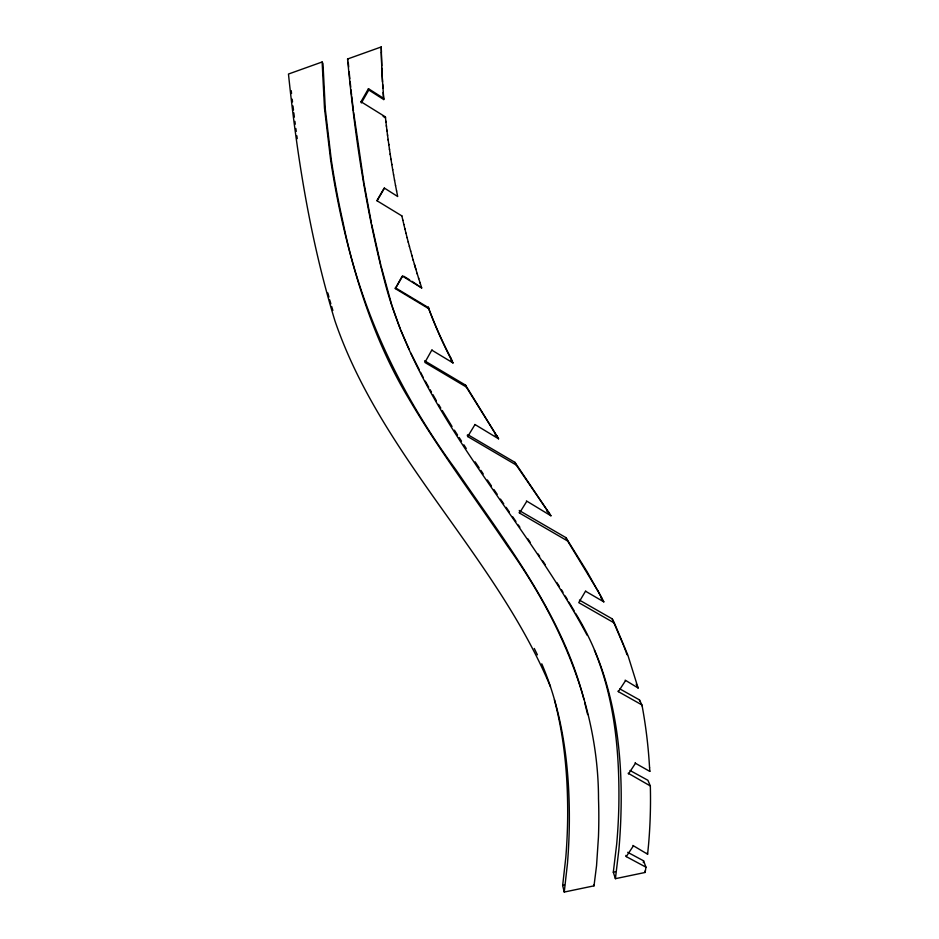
<?xml version="1.0" encoding="UTF-8"?>
<svg xmlns="http://www.w3.org/2000/svg" width="939" height="939" viewBox="0 0 939 939"><rect width="100%" height="100%" fill="white"/><g stroke="black" fill="none" stroke-linecap="round" stroke-linejoin="round"><path stroke-width="1.41" d="M550.477 686.738C495.639 555.512 381.398 456.777 334.977 320.962C310.422 240.689 297.123 157.4 288.473 74.04L322.136 61.986L324.483 108.126L330.54 159.161A875.007 774.276 -65.6 0 0 342.477 222.731C356.515 283.766 376.116 344.144 408.465 398.124C438.36 449.1 473.913 496.402 506.954 545.313C560.031 619.353 598.472 706.374 598.507 798.737A652.147 583.929 13.1 0 1 598.448 837.048L596.547 865.699L594.011 885.841L564.257 892.05L562.661 885.465L565.806 857.377A715.389 634.553 15.7 0 0 567.637 819.289C568.13 779.124 564.691 738.7 554.386 699.778M587.11 635.21C523.985 516.743 422.362 418.09 385.929 286.184C366.151 211.85 354.684 135.521 347.571 59.004L381.234 46.95L381.704 65.765M428.618 308.614L428.407 307.346L428.618 308.614L395.307 288.613L402.103 276.277M632.874 845.452L647.617 854.208L648.544 844.748A634.177 573.13 11.5 0 0 650.328 785.931L647.91 780.286L630.034 770.496M627.721 852.307L643.579 860.828L643.321 862.589M643.579 860.828L645.962 867.178L645.14 872.39M564.257 892.05L567.438 863.716A722.995 640.445 15.6 0 0 569.304 825.299C569.973 770.461 563.506 714.579 541.768 663.803M644.67 871.263L645.116 872.472L615.409 878.669L613.308 872.214L616.688 844.079A711.95 636.736 14.9 0 0 618.836 805.92C619.717 753.207 614.845 699.215 594.375 650.128M615.409 878.669L618.813 850.288A719.497 642.675 14.8 0 0 621.008 811.801C622.827 743.289 612.275 672.453 575.548 613.32M368.792 90.003L361.409 102.914L360.999 101.729L368.452 88.689L383.593 98.337L383.758 99.557L368.792 90.003L368.452 88.689M377.114 200.77L384.403 188.211M395.307 288.613L402.596 276.195M474.817 424.428L498.55 438.806L466.237 386.974L424.886 362.431L431.999 349.754M526.427 500.921L550.911 515.781L516.192 465.005L467.704 436.553L474.911 424.71M597.58 590.361L567.649 541.017L519.49 513.034L526.673 501.485M625.174 680.141L638.109 688.005L627.862 655.164L614.376 623.026L578.753 602.638L585.654 590.936M650.351 785.955L628.179 773.231M642.088 705.928L641.877 704.884L618.367 691.644L625.456 680.74M628.461 773.936L635.468 763.29L635.175 762.609M645.962 867.178L626.254 856.603L633.156 846.227M613.308 872.214L615.151 871.826M562.661 885.465L564.503 885.078M619.857 688.909L639.459 699.895L641.877 704.884M635.468 763.29L649.811 771.389L649.6 767.597M579.445 600.103L612.205 618.86L614.376 623.026M519.244 510.487L565.924 537.624L586.91 571.393L601.77 598.026M600.631 597.251L603.812 601.864L585.889 591.417M467.986 434.769L514.971 462.364L550.911 515.781M546.827 511.145L549.35 512.635M424.604 360.811L465.521 385.107L498.55 438.806M495.053 434.945L497.517 436.412M395.342 287.757L428.29 307.546M451.143 360.517L453.009 362.923L432.128 350.329M401.869 215.9L376.879 200.676L384.251 187.988L397.678 196.509L396.563 190.84M403.735 276.23L409.65 279.857M411.998 281.301L421.705 287.944L402.596 276.23M360.999 101.729L385.366 116.87L385.506 117.88L383.1 116.377M500.475 499.102L503.727 503.809M506.156 507.342L509.408 512.048M512.659 516.755L515.91 521.45M487.353 479.958L491.449 485.944M493.914 489.536L497.201 494.325M518.305 524.936L519.877 527.237M527.765 538.751L530.136 542.202M538.047 553.916L539.62 556.275M542.789 560.994L545.16 564.539M475.134 461.847L479.195 467.904M480.827 470.322L483.256 473.96M454.406 430.156L457.563 435.05M459.136 437.492L461.507 441.154M463.878 444.828L466.237 448.49M556.85 582.579L559.186 586.194M438.548 404.416L440.802 408.089M442.292 410.543L452.035 426.494M561.51 589.821L563.001 592.286M565.231 595.995L567.473 599.692M568.952 602.157L574.163 610.796M425.273 381.128L428.736 387.255M430.121 389.708L431.506 392.162M432.902 394.615L436.365 400.742M597.65 590.291L603.812 601.864M322.136 61.986L322.981 63.606L325.305 109.241L331.279 159.7A864.889 766.318 -65.7 0 0 343.075 222.578C361.21 312.581 401.81 396.258 456.037 469.958C505.323 542.202 561.839 613.378 583.964 699.614M450.732 358.005L452.434 361.304M453.009 362.923L451.295 359.602A479.136 444.652 -66.9 0 1 428.63 308.45M565.924 537.624L567.649 541.017M410.812 353.099L419.287 369.766M420.59 372.325L423.196 377.455M636.173 684.132L636.619 685.024M637.065 685.916L638.109 688.005M534.279 648.462L537.401 654.859M612.205 618.86L623.555 645.351M514.971 462.364L516.192 465.005M618.097 691.034L618.367 691.644M649.342 770.344L649.811 771.389M400.836 330.364L409.052 349.085M519.173 512.248L519.49 513.034M647.159 853.035L647.617 854.208M465.521 385.107L466.237 386.974M624.071 646.689L625.574 650.704M626.055 652.053L627.029 654.729M392.326 306.666L400.249 329.026M625.844 855.417L626.254 856.603M347.571 59.004L347.888 59.943M419.968 282.498L421.705 287.944M418.524 277.921L420.203 283.296M417.116 273.355L418.735 278.672M467.293 435.203L467.704 436.553M417.315 274.059L414.392 264.282M329.671 299.811L330.868 303.802M331.667 306.454L332.864 310.445M415.918 269.458L413.09 259.763M391.856 305.351L381.093 266.218M593.777 885.019L594.011 885.841M411.81 255.267L413.242 260.326M410.578 250.795L411.963 255.784M409.369 246.347L410.707 251.253M327.84 292.98L328.943 297.076M408.195 241.91L409.486 246.757M407.057 237.497L408.301 242.274M405.953 233.118L407.15 237.813M404.873 228.752L406.035 233.377M584.633 702.337L587.638 714.544M403.829 224.421L404.944 228.975M402.819 220.102L403.887 224.585M380.741 264.857L371.738 224.621M401.833 215.829L402.866 220.231M371.445 223.224L364.109 183.798M639.459 699.895L639.67 700.999M395.519 185.37L396.587 191.028M394.509 179.959L395.542 185.617M393.547 174.631L394.556 180.276M392.643 169.36L393.605 174.994M391.774 164.172L392.702 169.783M363.863 182.354L353.627 112.281M390.953 159.055L391.845 164.654M390.178 154.008L391.035 159.595M389.439 149.055L390.26 154.606M388.746 144.183L389.532 149.712M388.089 139.395L388.852 144.888M295.855 128.514L296.255 131.401M296.841 135.744L297.24 138.643M387.467 134.7L388.194 140.157M293.825 112.833L294.365 117.093M294.916 121.354L295.28 124.194M386.891 130.098L387.584 135.509M386.34 125.591L387.021 130.967M292.182 99.194L292.51 101.905M292.991 105.978L293.484 110.051M351.761 96.6L353.451 110.837M385.835 121.178L386.481 126.507M291.231 90.649L291.548 93.501M385.366 116.87L385.976 122.14M350.717 87.081L350.118 81.517M351.01 89.804L351.609 95.238M381.234 46.95L381.41 52.232M349.824 78.665L349.155 71.904M348.275 62.279L348.686 66.939M383.758 99.557L381.657 68.031M383.124 92.503L383.593 98.337M382.631 84.428L382.889 88.301M382.478 81.928L381.234 52.42M642.135 705.917A582.438 529.35 9.9 0 1 649.553 767.597M450.814 357.959A473.831 440.051 -67 0 1 428.313 307.393"/></g></svg>
